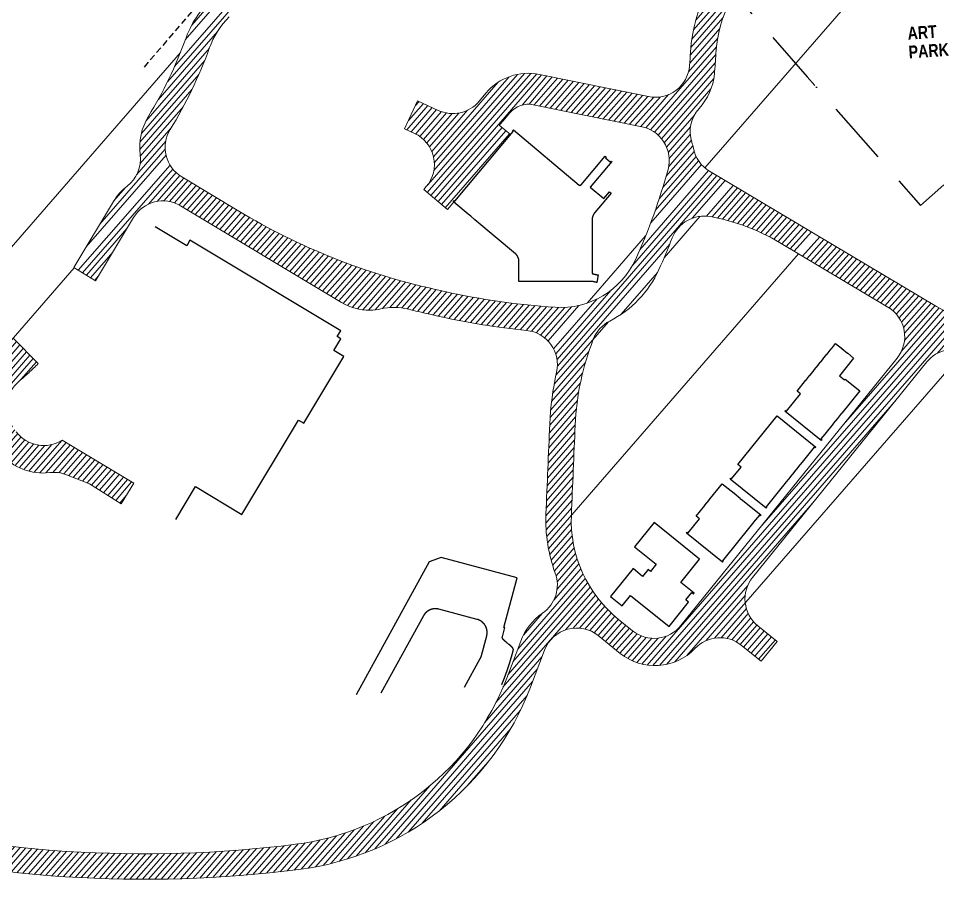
# Model space of a CAD drawing. Header units: millimetres. Extents: x 306 to 836129804, y -168137 to 818603917.
# Drawn here: x 834118379 to 834335049, y 817766452 to 817969540 of the extents above; entities that cross this region are included whole.
import ezdxf
from ezdxf.xclip import XClip

# ---------------------------------------------------------------- set-up
doc = ezdxf.new("R2010")
doc.units = ezdxf.units.MM
doc.header["$LTSCALE"] = 3
doc.header["$XCLIPFRAME"] = 0
for name, pattern in [('ACAD_ISO03W100', [30, 12, -18]), ('DASHED', [0.75, 0.5, -0.25]), ('DGN Style 3', [0.999460710292545, 0.7139005073518179, -0.2855602029407272]), ('HIDDEN', [0.375, 0.25, -0.125])]:
    doc.linetypes.add(name, pattern=pattern)
doc.layers.add('00_Xref', color=7, linetype='Continuous')
doc.layers.add('_LTC', color=251, linetype='Continuous')
for name, color, linetype, lineweight in [('0_PODP_Stations Boundaries', 253, 'DGN Style 3', 25), ('Eva-New', 1, 'ACAD_ISO03W100', 18), ('UAJ-00ANNO-t', 7, 'Continuous', 5)]:
    doc.layers.add(name, color=color, linetype=linetype, lineweight=lineweight)
doc.styles.add('_BOLD', font='arialbd.ttf', dxfattribs={"width": 0.8})

# ---------------------------------------------------------------- blocks, each defined once
blk = doc.blocks.new('x-baseplan')
at = {"layer": '0_PODP_Stations Boundaries', "color": 8, "linetype": 'HIDDEN', "ltscale": 2, "flags": 128}
blk.add_lwpolyline([(834184.133700001, 818000.1849000033), (834182.4242400005, 817998.1904400017), (834065.3596248917, 817861.608816634)], dxfattribs=at)
at = {"layer": '_LTC', "color": 1, "linetype": 'DASHED', "ltscale": 10, "elevation": 994, "flags": 128}
blk.add_lwpolyline([(834331.114034184, 818023.1725688118), (834322.078332035, 818033.4015409236), (834273.5842567246, 817990.7226859769), (834304.3378630866, 817955.7787376234), (834304.3377395535, 817955.778628926), (834306.4847723804, 817953.3395496055), (834306.4850190942, 817953.3390202043), (834331.0289384188, 817925.450861701), (834375.2144056774, 817964.3383127227), (834374.0489205315, 817981.0096565776), (834340.3578071311, 818019.2493387301, 0.00284993831541406), (834339.3995111187, 818020.3178619299, 0.04868363332984154), (834338.2466899032, 818021.4221382117, 0.0670753619760541), (834336.3182749331, 818022.5338623287, 0.09814551835444335), (834332.8543129952, 818023.2899639381, 0.03978554911578518), (834331.1140341843, 818023.1725688123)], format="xyb", dxfattribs=at)
at = {"layer": '_LTC', "color": 1, "ltscale": 0.5, "elevation": 994, "flags": 128}
blk.add_lwpolyline([(834224.3774379733, 817923.3976417686), (834221.5047713122, 817925.8080953072), (834221.5049412502, 817925.8082978333), (834220.853803476, 817926.3546673001), (834221.0626710213, 817926.603664011), (834221.215875332, 817926.4750229706), (834234.9876428611, 817942.8875763975), (834234.8344339713, 817943.0161339204), (834235.0433399443, 817943.2650983644), (834250.5634053499, 817930.2422171984, 0.4142138681012147), (834251.0212740185, 817930.2822837235), (834256.7099517493, 817937.061767023), (834256.9589161907, 817936.8528610521), (834256.7660553188, 817936.6230655853), (834257.9151242748, 817935.6588860044), (834258.1079582665, 817935.8886975026), (834258.2611674718, 817935.7601403579), (834253.1831599539, 817929.7083763882), (834256.3699038954, 817927.0343807174), (834257.7197578741, 817928.6430740455), (834258.0836289662, 817928.3377499415), (834254.2443540392, 817923.762280227, 0.1763271853086564), (834253.612674022, 817922.0289245956), (834253.6126740226, 817909.3702801162, 0.02066140124933939), (834255.0472488536, 817909.0363491236), (834254.7257416015, 817907.2643260186, -0.019734031264854), (834253.6126759483, 817907.5171676403), (834252.1199598752, 817907.4827094104), (834236.3626740222, 817907.4831358825), (834236.3626500125, 817912.2791813206, 0.2225230532940946), (834235.5272258999, 817914.0422039405), (834225.982992173, 817922.0507669508), (834224.9878916782, 817922.8857553946), (834224.3776079048, 817923.3978442849), (834224.3774379733, 817923.3976417686), (834224.3774379733, 817923.3976417686)], format="xyb", close=True, dxfattribs=at)
for points in [[(834142.1547257545, 817854.4398449122), (834153.3043294157, 817847.7404871574), (834160.1543357993, 817859.1408122403), (834171.0832188841, 817852.5740767869), (834184.42270502, 817874.7747098779), (834185.6227392411, 817874.0536565732), (834195.0737862026, 817889.7828401251), (834192.7165761252, 817891.1991948303), (834194.3903515784, 817893.9848249761), (834193.5331842776, 817894.499863051), (834194.357245197, 817895.8713307321), (834158.827660577, 817917.2196589313), (834158.0499530842, 817915.925336307), (834148.4196784679, 817921.7117890719), (834139.2313990139, 817906.4199240917), (834138.9099613171, 817906.6130633451), (834125.0039335139, 817883.469546581), (834125.3253712107, 817883.2764073276), (834120.3423778255, 817874.9833136725), (834145.4380934725, 817859.9042864405), (834142.1547257545, 817854.4398449122)], [(834299.0542916841, 817876.8855707798), (834299.2114057087, 817877.0800320419), (834299.4058669722, 817876.9229180162), (834302.7052615171, 817881.0066045425), (834301.9274164648, 817881.6350606456), (834303.9384759968, 817884.1241648147), (834303.8995837446, 817884.1555876194), (834303.9027260249, 817884.1594768448), (834303.9260613767, 817884.1406231618), (834303.9511996206, 817884.1717369638), (834303.927864269, 817884.1905906473), (834303.9310065496, 817884.1944798721), (834303.9698988023, 817884.1630570672), (834304.9440057625, 817885.3687168987), (834304.9051135108, 817885.4001397035), (834304.908255791, 817885.4040289286), (834304.9315911426, 817885.3851752456), (834304.9567293865, 817885.4162890478), (834304.9333940351, 817885.4351427307), (834304.9365363156, 817885.4390319561), (834304.9754285676, 817885.4076091513), (834305.9495355283, 817886.613268983), (834305.9106432769, 817886.6446917878), (834305.913785557, 817886.6485810129), (834305.9371209086, 817886.6297273297), (834305.9622591527, 817886.6608411319), (834305.9389238012, 817886.6796948151), (834305.9420660817, 817886.6835840403), (834305.9809583335, 817886.6521612357), (834306.955065294, 817887.857821067), (834306.9161730421, 817887.8892438714), (834306.9193153228, 817887.8931330969), (834306.9426506744, 817887.8742794137), (834306.9677889184, 817887.9053932158), (834306.9444535669, 817887.9242468989), (834306.9475958475, 817887.9281361242), (834306.9864880992, 817887.8967133197), (834307.9605950599, 817889.1023731513), (834307.9217028078, 817889.1337959558), (834307.9248450884, 817889.137685181), (834307.9481804401, 817889.118831498), (834307.9733186841, 817889.1499453003), (834307.9499833325, 817889.1687989831), (834307.9531256135, 817889.1726882086), (834307.9920178651, 817889.141265404), (834308.9661248258, 817890.3469252352), (834308.9272325739, 817890.3783480402), (834308.9303748545, 817890.382237265), (834308.9537102061, 817890.3633835819), (834308.9788484502, 817890.3944973841), (834308.9555130985, 817890.4133510671), (834308.9586553789, 817890.4172402924), (834308.9975476308, 817890.3858174878), (834309.9716545917, 817891.5914773196), (834309.93276234, 817891.6229001239), (834309.9359046204, 817891.6267893492), (834309.9592399722, 817891.6079356661), (834309.9843782162, 817891.6390494683), (834309.9610428646, 817891.6579031512), (834309.9641851449, 817891.6617923764), (834310.0030773968, 817891.6303695722), (834311.008607162, 817892.8749216557), (834312.4087282559, 817891.7437006681), (834312.4401510621, 817891.7825929224), (834312.4440402876, 817891.7794506417), (834312.4251866044, 817891.7561152901), (834312.4563004065, 817891.7309770461), (834312.4751540897, 817891.7543123973), (834312.4790433148, 817891.751170117), (834312.4476205086, 817891.712277863), (834313.8088493494, 817890.6124796806), (834313.8402721566, 817890.6513719356), (834313.844161382, 817890.6482296552), (834313.8253076994, 817890.6248943037), (834313.856421501, 817890.5997560596), (834313.8752751842, 817890.6230914107), (834313.8791644098, 817890.6199491303), (834313.847741602, 817890.5810568755), (834315.2478626962, 817889.4498358873), (834311.8856225441, 817885.288364861), (834313.1301746282, 817884.2828350952), (834313.2872886539, 817884.477296358), (834316.7098068851, 817881.7120894989), (834312.4639574294, 817876.4569683417), (834312.5028497024, 817876.4255455211), (834312.4997074216, 817876.4216562953), (834312.4763720698, 817876.4405099783), (834312.4512338266, 817876.4093961762), (834312.4745691776, 817876.3905424931), (834312.4714268972, 817876.3866532679), (834312.4325346242, 817876.4180760891), (834311.4654663678, 817875.2211281263), (834311.5043586474, 817875.1897052999), (834311.5012163667, 817875.1858160743), (834311.4778810147, 817875.2046697573), (834311.452742771, 817875.1735559552), (834311.4760781225, 817875.1547022721), (834311.4729358421, 817875.150813047), (834311.434043562, 817875.1822358742), (834310.466975305, 817873.9852879106), (834310.5058675898, 817873.9538650799), (834310.5027253091, 817873.9499758544), (834310.4793899581, 817873.9688295375), (834310.454251714, 817873.9377157353), (834310.477587065, 817873.9188620523), (834310.4744447849, 817873.9149728271), (834310.4355525, 817873.9463956582), (834309.4684842424, 817872.7494476949), (834309.5073765297, 817872.7180248625), (834309.504234249, 817872.7141356369), (834309.4808988972, 817872.73298932), (834309.4557606534, 817872.7018755178), (834309.4790960046, 817872.6830218346), (834309.4759537246, 817872.6791326096), (834309.4370614372, 817872.7105554424), (834308.4699931801, 817871.5136074796), (834308.508885472, 817871.4821846428), (834308.5057431915, 817871.478295418), (834308.4824078403, 817871.4971491006), (834308.4572695963, 817871.4660352988), (834308.4806049473, 817871.4471816154), (834308.4774626672, 817871.44329239), (834308.4385703749, 817871.4747152268), (834307.5343477159, 817870.3555517528), (834307.7288090223, 817870.1984376903), (834307.5716950097, 817870.0039764433), (834299.0542916863, 817876.8855707826), (834299.2114057093, 817877.0800320419)], [(834286.1395187305, 817860.9008549697), (834286.2966327566, 817861.0953162338), (834286.4910940428, 817860.9382021888), (834288.7535360133, 817863.7384443741), (834287.9756909605, 817864.3669004777), (834297.2139956874, 817875.8012227531), (834306.3147828027, 817868.4482863396), (834306.1576687773, 817868.2538250769), (834305.9632075136, 817868.4109391024), (834305.0362347594, 817867.2636176511), (834305.075127014, 817867.2321948447), (834305.0719847336, 817867.2283056193), (834305.0486493817, 817867.2471593024), (834305.023511138, 817867.2160455001), (834305.0468464894, 817867.1971918172), (834305.0437042093, 817867.1933025919), (834305.0048119541, 817867.2247253987), (834304.0935506024, 817866.0968500735), (834304.132442859, 817866.0654272662), (834304.1293005781, 817866.0615380408), (834304.1059652263, 817866.0803917238), (834304.0808269825, 817866.0492779214), (834304.104162334, 817866.0304242384), (834304.1010200535, 817866.0265350133), (834304.0621277974, 817866.0579578212), (834303.1508664461, 817864.930082496), (834303.1897587033, 817864.8986596874), (834303.1866164231, 817864.894770462), (834303.1632810712, 817864.9136241451), (834303.1381428272, 817864.8825103428), (834303.161478179, 817864.8636566598), (834303.1583358984, 817864.8597674347), (834303.1194436403, 817864.8911902435), (834302.2081822887, 817863.7633149184), (834302.2470745479, 817863.7318921082), (834302.2439322674, 817863.7280028834), (834302.2205969156, 817863.7468565658), (834302.1954586718, 817863.7157427642), (834302.218794023, 817863.6968890807), (834302.2156517432, 817863.6929998554), (834302.1767594838, 817863.724422666), (834301.2654981316, 817862.5965473409), (834301.3043903921, 817862.5651245296), (834301.3012481118, 817862.5612353042), (834301.2779127599, 817862.5800889872), (834301.252774516, 817862.5489751849), (834301.2761098676, 817862.5301215018), (834301.2729675872, 817862.5262322768), (834301.2340753264, 817862.5576550887), (834300.322813975, 817861.4297797632), (834300.3617062371, 817861.3983569507), (834300.3585639569, 817861.3944677255), (834300.3352286048, 817861.4133214083), (834300.3100903609, 817861.3822076062), (834300.3334257122, 817861.3633539232), (834300.3302834319, 817861.3594646979), (834300.2913911693, 817861.3908875111), (834299.3801298175, 817860.2630121855), (834299.4190220813, 817860.2315893719), (834299.4158798006, 817860.2277001466), (834299.392544449, 817860.2465538296), (834299.3674062049, 817860.2154400275), (834299.3907415564, 817860.1965863444), (834299.3875992761, 817860.1926971192), (834299.3487070128, 817860.2241199331), (834298.4531570632, 817859.1156907344), (834298.4920493289, 817859.0842679195), (834298.4889070479, 817859.0803786942), (834298.465571696, 817859.0992323771), (834298.440433452, 817859.0681185749), (834298.4637688037, 817859.049264892), (834298.4606265232, 817859.0453756667), (834298.421734258, 817859.0767984819), (834294.619574821, 817854.370835914), (834294.8140360792, 817854.2137218921), (834294.6569220568, 817854.0192606335), (834286.139518737, 817860.9008549779)], [(834280.1514124728, 817854.6827295765), (834280.1125202205, 817854.7141523818), (834280.1156625007, 817854.718041607), (834280.1389978523, 817854.6991879238), (834280.1641360965, 817854.7303017263), (834280.1408007449, 817854.7491554094), (834280.1439430255, 817854.7530446344), (834280.1828352772, 817854.7216218298), (834281.1883650433, 817855.9661739145), (834281.1494727912, 817855.9975967188), (834281.1526150717, 817856.0014859439), (834281.1759504233, 817855.9826322608), (834281.2010886674, 817856.013746063), (834281.1777533159, 817856.0325997461), (834281.1808955965, 817856.0364889713), (834281.2197878486, 817856.0050661666), (834282.2253176146, 817857.2496182505), (834282.1864253621, 817857.281041055), (834282.189567643, 817857.2849302803), (834282.2129029944, 817857.2660765973), (834282.2380412384, 817857.2971903994), (834282.2147058871, 817857.3160440825), (834282.2178481673, 817857.3199333077), (834282.2567404194, 817857.2885105036), (834283.2622701854, 817858.5330625874), (834283.2233779334, 817858.5644853917), (834283.2265202142, 817858.5683746171), (834283.249855566, 817858.549520934), (834283.2749938098, 817858.5806347361), (834283.2516584584, 817858.5994884196), (834283.2548007391, 817858.6033776443), (834283.2936929903, 817858.57195484), (834284.299222756, 817859.8165069235), (834285.6604515989, 817858.7167087422), (834285.6918744043, 817858.7556009947), (834285.6957636293, 817858.7524587141), (834285.6769099465, 817858.7291233625), (834285.7080237485, 817858.7039851184), (834285.7268774314, 817858.7273204699), (834285.7307666568, 817858.7241781894), (834285.6993438512, 817858.6852859368), (834287.0605726937, 817857.5854877557), (834287.0919954989, 817857.6243800081), (834287.095884724, 817857.6212377276), (834287.0770310409, 817857.5979023759), (834287.1081448431, 817857.5727641318), (834287.1269985264, 817857.5960994835), (834287.1308877514, 817857.5929572027), (834287.0994649463, 817857.5540649502), (834288.5773705457, 817856.3599983542), (834288.4831021294, 817856.2433215951), (834288.6775633927, 817856.0862075693), (834288.7718318081, 817856.202884327), (834293.4000098705, 817852.4635705106), (834293.2428958446, 817852.2691092475), (834293.0484345811, 817852.4262232736), (834292.1088927188, 817851.2633449312), (834292.1477849705, 817851.2319221273), (834292.1446426896, 817851.228032902), (834292.1213073379, 817851.2468865851), (834292.096169094, 817851.2157727828), (834292.1195044453, 817851.1969190997), (834292.1163621651, 817851.1930298745), (834292.0774699138, 817851.2244526783), (834291.1379280412, 817850.0615743229), (834291.1768202903, 817850.0301515211), (834291.1736780093, 817850.0262622958), (834291.1503426575, 817850.0451159786), (834291.1252044135, 817850.0140021767), (834291.1485397649, 817849.9951484933), (834291.1453974848, 817849.9912592681), (834291.1065052357, 817850.0226820702), (834290.166963363, 817848.8598037148), (834290.2058556102, 817848.8283809151), (834290.2027133292, 817848.8244916894), (834290.1793779774, 817848.8433453725), (834290.1542397334, 817848.8122315701), (834290.1775750851, 817848.7933778872), (834290.1744328046, 817848.789488662), (834290.1355405579, 817848.8209114622), (834289.195998685, 817847.6580331068), (834289.2348909302, 817847.6266103085), (834289.2317486492, 817847.6227210835), (834289.2084132974, 817847.641574766), (834289.1832750534, 817847.6104609643), (834289.2066104051, 817847.5916072809), (834289.2034681246, 817847.5877180556), (834289.1645758798, 817847.6191408541), (834288.2250340071, 817846.4562624987), (834288.2639262491, 817846.4248397028), (834288.2607839687, 817846.4209504771), (834288.2374486169, 817846.4398041602), (834288.2123103732, 817846.408690358), (834288.2356457246, 817846.389836675), (834288.2325034442, 817846.3859474496), (834288.1936112022, 817846.417370246), (834287.2540693292, 817845.2544918908), (834287.2929615692, 817845.2230690964), (834287.2898192885, 817845.2191798713), (834287.2664839369, 817845.238033554), (834287.241345693, 817845.2069197522), (834287.2646810445, 817845.1880660688), (834287.2615387641, 817845.1841768436), (834287.2226465242, 817845.215599638), (834286.2831046514, 817844.0527212827), (834286.3219968892, 817844.0212984905), (834286.3188546087, 817844.0174092646), (834286.2955192568, 817844.0362629476), (834286.2703810128, 817844.0051491454), (834286.2937163645, 817843.9862954624), (834286.290574084, 817843.9824062372), (834286.2516818466, 817844.0138290301), (834284.3443175657, 817841.6530692792), (834284.5387788092, 817841.4959552699), (834284.3816647829, 817841.3014940066), (834275.8642614577, 817848.1830883418), (834276.0213754837, 817848.3775496049), (834276.215836747, 817848.2204355792), (834278.8867751841, 817851.5262770548), (834278.1089301349, 817852.154733156), (834280.151412472, 817854.6827295772)]]:
    blk.add_lwpolyline(points, dxfattribs=at)
blk.add_lwpolyline([(834271.7578905532, 817826.1539995277), (834276.3648553564, 817831.8552954597), (834275.6920557678, 817832.3989550171), (834277.1281969114, 817834.1762348543), (834277.5170980538, 817833.8619810607), (834277.6427997008, 817834.017541678), (834274.5043653141, 817836.5535715099), (834278.9133500505, 817842.0098594975), (834268.2341146147, 817850.6392767999), (834263.6271498129, 817844.9379808679), (834268.7334264596, 817840.8118248038), (834267.3695637534, 817839.1239923127), (834266.8134346139, 817839.5733756473), (834265.515565266, 817837.9672124682), (834263.2716036326, 817839.7804585065), (834257.9607096923, 817833.2080232229), (834260.6830216598, 817831.0082434597), (834262.6848201444, 817833.4855459885)], close=True, dxfattribs=at)
for points in [[(834116.4242512037, 817774.805138469, 0.004341020194432622), (834121.3271595016, 817774.2988574848, 0.05501934202817482), (834183.6035132122, 817775.2775090163, 0.3071009759312756), (834235.0366772257, 817820.5299180154, 0.179096469490341), (834234.9981406581, 817820.9097348962, 0.0667802378861914), (834234.7871862847, 817821.2255434077, 0.03293984012972044), (834234.4016117138, 817821.6068001402, 0.009797214931276329), (834234.0082112432, 817821.9342726356, 0.0001544905205710337), (834233.6270838261, 817822.2297784215, -0.007217495575488132), (834233.296336642, 817822.4934934417, -0.01477372363219607), (834232.9834970398, 817822.7659828808, -0.02668301352468744), (834232.719652832, 817823.0355328401, -0.0637909372941927), (834232.5092656024, 817823.3389906263, -0.1815567798037732), (834232.4543823432, 817823.6930207105), (834233.0355181637, 817825.884034521), (834232.840269236, 817825.9358215734), (834235.9449271143, 817837.6410853154), (834218.0537613255, 817842.3864672729), (834215.229868489, 817841.3505459629), (834189.4779796208, 817794.4542957819), (834194.3559149132, 817782.3325511275, -0.05162907507653283), (834183.006549389, 817779.6975552993, -0.04146516612050787), (834136.6537658569, 817777.7458724452), (834137.0116323917, 817786.2872137155), (834128.6795064337, 817787.4009995447), (834128.7451744289, 817787.829019318, 0.03423902790678943), (834085.6372103943, 817794.5208831765)], [(834203.9400011873, 817799.91114716), (834215.9236022132, 817801.7602818535, 0.2329642289690694), (834219.3265860475, 817804.143058691), (834227.2533572875, 817818.5783433862, 0.06080092369356006), (834227.5414809843, 817819.2982095423), (834228.7654572173, 817823.9128774208, 0.4142135623520022), (834226.4927950305, 817827.8263166482), (834217.4790162112, 817830.2170956468, 0.3447307441328505), (834213.853700678, 817828.6642996169), (834200.6470723304, 817804.6139726572, 0.6221070757451582), (834203.9400011873, 817799.91114716)]]:
    blk.add_lwpolyline(points, format="xyb", dxfattribs=at)

msp = doc.modelspace()

# ---------------------------------------------------------------- hatches: boundary and pattern name
at = {"layer": 'Eva-New', "linetype": 'Continuous', "ltscale": 0.01}
h = msp.add_hatch(dxfattribs=at)
h.set_pattern_fill('ANSI31', color=8, scale=350, angle=4)
h.set_pattern_definition([(49, (0, 0), (-838.6710210225554, 729.0455959657013), [])])
edge = h.paths.add_edge_path(flags=16)
edge.add_arc((834246161.1747594, 817920842.4071811), 25474.45249405623, 297.0603261748383, 335.521658642506)
edge.add_arc((834138726.3840497, 817969754.2247251), 143519.3598400192, 335.5216583950567, 338.7572987647785)
edge.add_arc((834280043.8196856, 817914819.6030047), 8099.999999985684, 79.70318617243208, 158.7572987649068, ccw=False)
edge.add_arc((834272733.0468633, 817874578.2983438), 49000.00000079762, 59.21943938408748, 79.70318617331412, ccw=False)
edge.add_line((834297808.865778, 817916675.8434722), (834323345.5556602, 817901464.6616981))
edge.add_arc((834319200.3692684, 817894505.6797484), 8099.999999943455, -38.93681206741121, 59.21943938515642, ccw=False)
edge.add_line((834325500.8694355, 817889415.1299115), (834274552.7493528, 817826357.3759581))
edge.add_arc((834268252.5451119, 817831448.2920369), 8099.999999997026, 231.0598573069844, 321.05985730634393, ccw=False)
edge.add_line((834263161.6290332, 817825148.087796), (834259845.5201834, 817827827.6885235))
edge.add_arc((834278700.7649212, 817851161.7783047), 30000.00000065241, 177.6189359691103, 231.0598573047104, ccw=False)
edge.add_arc((857929303.9646153, 816867737.8359097), 23701040.41566164, 177.5676286781247, 177.6189359618932, ccw=False)
edge.add_arc((834312561.1692585, 817870939.9225225), 63000.00008221533, 158.631653379222, 177.5679921804112, ccw=False)
edge.add_arc((834261435.1460462, 817890943.4162045), 8100.000000322377, 117.06032617563099, 158.6316533800974, ccw=False)
edge = h.paths.add_edge_path()
edge.add_arc((834396103.6537191, 818010585.2416526), 55132.36883577483, 117.3814872310124, 177.6244581063767)
edge.add_arc((834323899.8806977, 818013334.5665153), 17125.07493410659, 260.0407084362634, 358.4469419283947, ccw=False)
edge.add_arc((834314420.9393567, 817959352.5676432), 37682.83080208961, 80.0407084361789, 176.6118667930469)
edge.add_arc((834138726.3758801, 817969754.2311484), 138319.368726479, 355.28154565795467, 356.6118667940855, ccw=False)
edge.add_arc((834268504.4238251, 817959042.4496398), 8099.99999995704, 258.5090564658643, 355.28154565768443, ccw=False)
edge.add_line((834266890.7982013, 817951104.8043752), (834241174.9089808, 817956332.5282658))
edge.add_arc((834238585.1394609, 817943593.0975946), 12999.99999982767, 78.50905646537262, 140.000001556405)
edge.add_line((834228626.5614736, 817951949.3362498), (834226980.0340561, 817949987.0811763))
edge.add_arc((834220775.073925, 817955193.6606454), 8099.999999718676, 244.9558038166531, 320.00000156177754, ccw=False)
edge.add_line((834217346.2043331, 817947855.2103106), (834212492.842209, 817950122.929658))
edge.add_line((834212492.842209, 817950122.929658), (834209402.6264037, 817943509.2645415))
edge.add_line((834209402.6264036, 817943509.2645414), (834211755.9992856, 817942409.6579015))
edge.add_arc((834208327.1296932, 817935071.2075667), 8099.999999961095, -39.999998437896124, 64.95580381366892, ccw=False)
edge.add_line((834214532.0898244, 817929864.6280974), (834213931.1595721, 817929148.4672706))
edge.add_line((834213931.1595721, 817929148.4672705), (834219523.284142, 817924456.1178807))
edge.add_line((834219523.284142, 817924456.1178808), (834234371.6778458, 817942151.7453997))
edge.add_line((834234371.6778458, 817942151.7453997), (834231729.0722882, 817944369.1551208))
edge.add_arc((834220775.0738885, 817955193.6606777), 15400.00004829206, 315.3406710555795, 320.0000015568368)
edge.add_line((834232572.1586186, 817945294.731778), (834234218.6860359, 817947256.9868512))
edge.add_arc((834238585.1394608, 817943593.0975953), 5699.999999119535, 78.50905646281808, 140.000001558963, ccw=False)
edge.add_line((834239720.6537888, 817949178.8479658), (834264911.1072247, 817944057.9387053))
edge.add_arc((834263680.4897653, 817936051.967142), 8100.000000212747, -15.094465799906288, 81.26132173783628, ccw=False)
edge.add_arc((834138726.3840435, 817969754.224727), 137519.3598466249, 335.52165839543335, 344.9055341997271, ccw=False)
edge.add_arc((834246161.1747462, 817920842.4072038), 19474.45251573851, 266.2851569931342, 335.52165867457467, ccw=False)
edge.add_arc((834255913.8492196, 818071051.6805044), 169999.9999982572, 257.4222438430332, 266.2851569927192, ccw=False)
edge.add_line((834218893.9103214, 817905131.4462851), (834216379.548247, 817905692.4479663))
edge.add_arc((834250133.0219519, 818056972.6615194), 154999.9999992888, 239.00005124188812, 257.4222438417662, ccw=False)
edge.add_line((834170302.239164, 817924111.6585153), (834156902.7711668, 817932162.8548404))
edge.add_arc((834161074.5733639, 817939105.913707), 8099.999999861416, 148.4553293234017, 239.00005124297292, ccw=False)
edge.add_arc((834065657.1459061, 817997680.1657493), 103861.7276796235, 328.455329324889, 340.2062629952622)
edge.add_arc((834182200.8490694, 817955736.2408469), 19999.99999775062, 134.8844560624225, 160.2062629967736, ccw=False)
edge.add_line((834168087.2615281, 817969906.8670372), (834172879.5617951, 817974679.8776609))
edge.add_arc((834178706.6725717, 817968797.3109293), 8280.085226129995, 77.89250639328998, 134.7286544895121, ccw=False)
edge.add_arc((834194461.5425204, 818037325.4441129), 62036.78911040328, 246.80179926418708, 256.9403618570038, ccw=False)
edge.add_line((834170024.4419757, 817980304.4714792), (834163853.1852652, 817974158.0548946))
edge.add_arc((834182200.8490707, 817955736.2408458), 25999.9999993535, 134.8844560630133, 160.2062629948547)
edge.add_arc((834065657.1459094, 817997680.1657478), 97861.72767606277, 328.45532932466415, 340.20626299547934, ccw=False)
edge.add_arc((834161074.5733643, 817939105.913707), 14100.00000008359, 148.4553293246485, 187.0687038063262)
edge.add_arc((834139043.3088226, 817936373.9944686), 8100.000000489457, -52.291350960998784, 7.068703804049619, ccw=False)
edge.add_arc((834152010.2140228, 817919602.0127873), 13099.99999899797, 127.7086490357815, 148.9996004432265)
edge.add_line((834140781.3694353, 817926349.0898736), (834131426.0480553, 817910779.4663907))
edge.add_line((834131426.0480554, 817910779.4663907), (834136569.0303096, 817907689.2020763))
edge.add_line((834136569.0303096, 817907689.2020763), (834145505.4180471, 817922561.6139065))
edge.add_arc((834152448.44409, 817918389.7570827), 8099.999999440124, 59.00005123944061, 148.9996004473341, ccw=False)
edge.add_line((834156620.2462873, 817925332.8159487), (834194505.7766341, 817902568.9388483))
edge.add_arc((834201201.261642, 817913712.1197457), 13000.00000003933, 239.0000512430822, 270.2331593268543)
edge.add_arc((834201209.5735356, 817911669.5948029), 10957.45814502427, 270.2331593215845, 283.5983857450499)
edge.add_arc((834206959.8821784, 817887897.7372937), 13500.00000016967, 75.6756657912594, 103.59838574955882, ccw=False)
edge.add_arc((834250133.0219513, 818056972.661521), 161000.0000006074, 255.6756657909077, 257.4222438422776)
edge.add_line((834215072.9621687, 817899836.4396998), (834217587.3242428, 817899275.4380186))
edge.add_arc((834255913.8492193, 818071051.6805059), 175999.9999995861, 257.4222438432646, 264.211924064333)
edge.add_arc((834237347.5029914, 817887890.2741243), 8100.000000287132, -12.700159381437913, 84.21192406010982, ccw=False)
edge.add_arc((834312561.1692572, 817870939.9225239), 69000.00008077452, 167.2998406162297, 177.567992181365)
edge.add_arc((857929283.1915195, 816867738.7086957), 23707019.62424068, 177.567628746889, 177.6189359836581)
edge.add_arc((834278700.7649218, 817851161.7783045), 36000.00000117742, 177.6189359687739, 200.2081404197619)
edge.add_arc((834237315.3865358, 817835928.2476586), 8099.999999857097, -55.265596569839715, 20.208140421590087, ccw=False)
edge.add_arc((834249964.3489057, 817817684.2417676), 14099.99999989952, 124.7344034298153, 159.2147263485419)
edge.add_line((834236782.0203865, 817822687.8619376), (834233480.4655391, 817813989.7235609))
edge.add_arc((834175956.5389807, 817835824.0966592), 61528.38349314366, 277.1987223550467, 339.2147263481819, ccw=False)
edge.add_arc((834148032.5136529, 818056905.1646162), 284365.9696394638, 255.4573881016014, 277.1987223552006, ccw=False)
edge.add_arc((834081728.0693146, 817801309.2417939), 20309.99999961604, 205.7336050505601, 255.4573881009045, ccw=False)
edge.add_arc((834081728.0683762, 817801309.2437319), 20309.9999957016, 146.4312469227816, 205.7336111252107, ccw=False)
edge.add_arc((834071554.4165823, 817808060.6072307), 8099.999999200983, 123.9617056671731, 146.4312469229067, ccw=False)
edge.add_arc((834058901.2504501, 817826846.7693429), 14550.00000248084, 303.961705672127, 336.0291402343753)
edge.add_line((834072196.3450047, 817820935.5122128), (834089614.1981219, 817860110.2634121))
edge.add_arc((834116113.0124441, 817848328.3773371), 28999.99999941613, 122.39111715700739, 156.0291423665756, ccw=False)
edge.add_arc((834104916.9683793, 817865976.5669688), 8099.999999937053, 33.039971286591424, 122.39111715687201, ccw=False)
edge.add_arc((834140303.8433043, 817888992.1863631), 34113.14550055179, 213.0399712862813, 220.3007455617589)
edge.add_arc((834124201.6935877, 817875336.210111), 13000.0000008468, 220.3007455674004, 276.9290083036068)
edge.add_arc((834126747.1860373, 817854390.315152), 8100.001123458368, 68.27425558200969, 96.92900818646348, ccw=False)
edge.add_line((834129745.5164917, 817861914.9435605), (834135113.5118744, 817859775.9642721))
edge.add_line((834135113.5118744, 817859775.9642723), (834142622.3979481, 817855047.5611883))
edge.add_line((834142622.3979481, 817855047.5611883), (834145562.1490244, 817859914.0919931))
edge.add_line((834145562.1490245, 817859914.0919931), (834128702.0771768, 817870085.6928767))
edge.add_arc((834124345.8683019, 817876914.5613217), 8100.000000094047, 217.1198732801034, 302.5342427918463, ccw=False)
edge.add_arc((834140303.8432904, 817888992.1863552), 28113.14548473795, 214.1091972686691, 217.1198732819908, ccw=False)
edge.add_arc((834123733.5526448, 817877769.3765415), 8099.999999932356, 129.8458856661256, 214.1091972678508, ccw=False)
edge.add_arc((834079459.470565, 817930822.3277411), 60999.99981933, 309.845885661101, 312.6845503572562)
edge.add_arc((834058374.8685501, 817953683.85797), 92099.99992423652, 312.6845503490685, 314.6106024343607)
edge.add_line((834123055.2985339, 817888118.2270101), (834117142.4996464, 817894113.1685447))
edge.add_arc((833996461.5914122, 818021368.1531793), 175378.769315473, 304.66259644950554, 313.4811452992019, ccw=False)
edge.add_arc((834116113.0124439, 817848328.3773375), 34999.99999908932, 124.6626621030953, 156.0291423670846)
edge.add_line((834084131.6848137, 817862547.8950138), (834066713.8319163, 817823373.1443087))
edge.add_arc((834058901.2504513, 817826846.769342), 8550.000001113716, 292.5985639328043, 336.02914236446725, ccw=False)
edge.add_line((834062186.7776173, 817818953.2396333), (834051761.6538773, 817814613.9860274))
edge.add_arc((834047150.3876804, 817825692.6242136), 11999.9999998492, 196.3763551332621, 292.5985639308307, ccw=False)
edge.add_arc((834022109.2539885, 817818333.8455582), 14099.99999772077, 16.37635513348703, 43.33252058601237)
edge.add_line((834032365.3595872, 817828009.7071674), (834034386, 817830320.8))
edge.add_line((834034386, 817830320.8), (834031648.5, 817832687))
edge.add_arc((834036230.6209766, 817853060.3660947), 20882.28624146727, 222.526048214471, 257.32466606550713, ccw=False)
edge.add_line((834020841, 817838945.5), (834021040.1000001, 817839146.3000001))
edge.add_line((834021040.1000001, 817839146.3000002), (834020346.3000001, 817839937.7000002))
edge.add_line((834020346.3, 817839937.7000002), (834020138.7, 817839748.2000002))
edge.add_arc((834036508.7129956, 817853043.9147209), 21089.17626200143, 201.4883371976351, 219.0834829422791, ccw=False)
edge.add_line((834016885.4, 817845318.6999999), (834006521.8534126, 817854122.7681547))
edge.add_line((834006521.8534127, 817854122.7681547), (834002637.230108, 817849550.0554174))
edge.add_line((834002637.230108, 817849550.0554173), (834006981.2543916, 817845859.7081469))
edge.add_arc((833998888.2891731, 817836333.2232773), 12499.99999996486, -39.05652049009899, 49.65134342305748, ccw=False)
edge.add_line((834008594.8489056, 817828457.1393417), (834004915.5653411, 817823922.7557592))
edge.add_line((834004915.5653411, 817823922.7557594), (834011727.8800411, 817818395.1163226))
edge.add_line((834011727.8800411, 817818395.1163225), (834015819.4032799, 817823437.5479472))
edge.add_arc((834022109.2539866, 817818333.8455572), 8099.999999883325, -87.78404388653757, 140.9434795118549, ccw=False)
edge.add_arc((834018633.172584, 817908166.6171299), 97999.99994622757, 270.05692180446874, 272.21595611323175, ccw=False)
edge.add_arc((834018656.0224583, 817885166.6285439), 75000.00000980035, 258.0909810673327, 270.05692180351537, ccw=False)
edge.add_arc((834018656.0224634, 817885166.6285534), 75000.00002020455, 250.577467704551, 258.0909810650086, ccw=False)
edge.add_arc((834002694.4845113, 817839898.2145294), 26999.99999884721, 216.395114420816, 250.5774677049209, ccw=False)
edge.add_arc((834249026.5316958, 818021471.8613815), 333020.3697452354, 211.2237900140186, 216.3943414268751, ccw=False)
edge.add_arc((833974292.4659724, 817854931.0447389), 11749.99999895416, 184.2039597017222, 211.2237900171938, ccw=False)
edge.add_line((833962574.0803665, 817854069.686065), (833961720.6500287, 817865680.2103342))
edge.add_line((833961720.6500288, 817865680.2103342), (833961618.0110649, 817879844.8784274))
edge.add_line((833961618.0110648, 817879844.8784274), (833961668.2652874, 817994331.6484609))
edge.add_arc((833969768.2645075, 817994328.0929476), 8100.000000460776, 91.64423581736088, 179.9748498878971, ccw=False)
edge.add_arc((833962614.4348527, 818243545.2173792), 241219.7793766693, 271.644235816825, 284.5078058771994)
edge.add_arc((834110389.6029183, 817672462.0159062), 348673.0272428574, 93.74882869622849, 104.507805877316, ccw=False)
edge.add_arc((834088573.1495061, 818005421.0696502), 14999.99999976891, 89.99999998532581, 93.74882868128878, ccw=False)
edge.add_line((834088573.1495099, 818020421.0696499), (834116041.6026194, 818020421.0696503))
edge.add_arc((834116041.6026205, 818048844.8569363), 28423.78728603944, 269.999999997888, 307.6527747440617)
edge.add_arc((834194461.5425193, 818037325.4441291), 62036.78912159548, 183.3951844313258, 190.1987866964271, ccw=False)
edge.add_arc((834116041.6026193, 818048844.8569399), 22423.78728963028, 270.00000000029746, 317.3469995644911, ccw=False)
edge.add_line((834116041.6026194, 818026421.0696502), (834088573.1490626, 818026421.0696502))
edge.add_arc((834088573.1490633, 818005421.0696439), 21000.00000640284, 90.00000000190575, 93.74882880097897)
edge.add_arc((834110389.6030675, 817672462.0159523), 354673.0272358109, 93.7488287990428, 104.5078058921638)
edge.add_arc((833962614.4348499, 818243545.2173941), 235219.7793916388, 271.64423581737117, 284.5078058925929, ccw=False)
edge.add_arc((833969768.2645074, 817994328.092948), 14100.00000019947, 91.64423581767461, 179.9748498915226)
edge.add_line((833955668.2658657, 817994334.2821738), (833955618.0015231, 817879824.457176))
edge.add_line((833955618.0015231, 817879824.457176), (833955722.2455201, 817865438.2867913))
edge.add_line((833955722.2455201, 817865438.2867914), (833956590.2238864, 817853629.8433379))
edge.add_arc((833974292.4659722, 817854931.0447385), 17749.99999859383, 184.2039597003514, 211.2238803707189)
edge.add_arc((834249039.2586302, 818021480.168798), 339035.5595882726, 211.2238803689501, 216.3941112063994)
edge.add_arc((834002694.5711945, 817839898.3777735), 33000.18277802427, 216.3942481429554, 250.5774200170999)
edge.add_arc((834018656.0224569, 817885166.628531), 80999.99999694142, 250.5774677036236, 270.0569218045691)
edge.add_arc((834018633.1725848, 817908166.6171815), 103999.9999978561, 270.0569218040447, 284.0470256711337)
edge.add_arc((834046157.4149852, 817798157.6353674), 9399.999999924456, 5.063257934134128, 104.04702567256001, ccw=False)
edge.add_arc((834081728.0687429, 817801309.2408726), 26309.99896414452, 185.0632579355491, 255.4573888034726)
edge.add_arc((834148032.5136551, 818056905.1646265), 290365.969649737, 255.4573881017989, 277.1987223543259)
edge.add_arc((834175956.5389802, 817835824.0966591), 67528.38349350526, 277.1987223545567, 339.2147263485334)
edge.add_line((834239089.9670366, 817811860.5234888), (834242391.5218842, 817820558.6618657))
edge.add_arc((834249964.3489062, 817817684.241767), 8100.000000465041, 51.0598573100898, 159.2147263430119, ccw=False)
edge.add_line((834255055.264985, 817823984.4460087), (834260246.1633809, 817819789.910864))
edge.add_arc((834268416.7694331, 817829901.3497692), 12999.99999991001, 231.0598573068793, 316.5800092186044)
edge.add_arc((834283742.4357917, 817815398.4552081), 8099.999999770846, 51.05985730003607, 136.5800092203406, ccw=False)
edge.add_line((834288833.3518713, 817821698.6594483), (834293472.2873143, 817817950.1411246))
edge.add_line((834293472.2873143, 817817950.1411246), (834297243.0649778, 817822617.1782936))
edge.add_line((834297243.0649776, 817822617.1782936), (834292654.5405594, 817826324.9616995))
edge.add_arc((834297745.4566382, 817832625.1659405), 8099.99999985069, 141.0598573064669, 231.0598573076249, ccw=False)
edge.add_line((834291445.2523973, 817837716.0820192), (834332501.9480572, 817888525.3202987))
edge.add_arc((834338802.1522981, 817883434.4042205), 8099.999999540637, 63.88710950462041, 141.0598573090289, ccw=False)
edge.add_arc((834407750.2710226, 818024094.9154712), 148550.0000035486, 243.887109506536, 253.266827717885)
edge.add_arc((834412250.2017423, 818034320.9558402), 159644.4631457126, 252.7768729442814, 265.2557810701878)
edge.add_arc((834401064.2425944, 817910629.2707982), 35463.26731417367, 266.73810822923, 303.4623352258175)
edge.add_arc((834425084.5355332, 817874286.6816468), 8100.00000006635, 110.3940288012592, 123.4623352270176, ccw=False)
edge.add_line((834422261.8931797, 817881878.9599706), (834444014.7099663, 817889966.1795577))
edge.add_arc((834439101.2214249, 817903182.3677508), 14100.00000009748, 290.3940288005084, 363.9986999941424)
edge.add_line((834453166.8968467, 817904165.6148894), (834452857.244668, 817908595.2916828))
edge.add_arc((834460961.9259195, 817909158.2650464), 8124.210558425681, 150.5524599331, 183.9735391454267, ccw=False)
edge.add_line((834453887.3130491, 817913152.3419023), (834445875.82295, 817911532.7165551))
edge.add_arc((834438857.8360996, 817907624.0128019), 8033.063205529001, 3.946503806019109, 29.115844572543608, ccw=False)
edge.add_line((834446871.8508717, 817908176.8886434), (834447181.5030501, 817903747.2118515))
edge.add_arc((834439101.2214249, 817903182.3677506), 8100.000000002842, -69.60597119999761, 3.998699994001015, ccw=False)
edge.add_line((834441923.8637784, 817895590.0894271), (834420171.0469923, 817887502.8698401))
edge.add_arc((834425084.5355335, 817874286.6816473), 14099.99999977013, 110.3940288010029, 123.4623352260744)
edge.add_arc((834401064.2425946, 817910629.270798), 29463.26731390759, 266.88350491866197, 303.4623352269623, ccw=False)
edge.add_arc((834412250.2017411, 818034320.9558389), 153644.4631441842, 254.923754262619, 265.2257722555377, ccw=False)
edge.add_line((834372286.6298994, 817885964.8505365), (834379389.9189062, 817889500.6191177))
edge.add_arc((834362988.0592153, 817923591.4239951), 37831.25663396587, 295.6932629162947, 332.8313514006632)
edge.add_line((834396645.2554983, 817906317.2491413), (834392171.2926893, 817910872.8386595))
edge.add_arc((834362971.4565518, 817923613.5155877), 31858.36278034143, 295.70440317128276, 336.42705712401204, ccw=False)
edge.add_line((834376789.3310666, 817894907.738766), (834366567.1243225, 817889991.3048264))
edge.add_arc((834363056.3306767, 817897290.9165941), 8100.000245963212, 250.584243148134, 295.6855170698751, ccw=False)
edge.add_arc((834407750.2710234, 818024094.9154712), 142550.000003938, 239.2194393844903, 250.584242158774, ccw=False)
edge.add_line((834334800.1080382, 817901625.4244884), (834281294.1293124, 817933496.7896554))
edge.add_arc((834285439.3157045, 817940455.7716049), 8099.999999862574, 191.4416321198747, 239.2194393828986, ccw=False)
edge.add_arc((834263680.489765, 817936051.9671406), 14100.00000070966, 11.44163212627772, 17.7590081111678)
edge.add_arc((834284822.6121854, 817942823.2786517), 8099.999999724666, 137.7436965371352, 197.7590081044841, ccw=False)
edge.add_arc((834268391.4120158, 817957751.6295648), 14100.00000023394, 317.7436965380041, 354.7114198080395)
edge.add_arc((834138726.375379, 817969754.2254418), 144319.3688891008, 354.7114198091641, 356.6118686614466)
edge.add_arc((834314420.939348, 817959352.5676538), 31682.83079308976, 80.04070842519587, 176.6118686603307, ccw=False)
edge.add_arc((834323899.8806977, 818013334.5665156), 23125.07493442823, 260.0407084255424, 358.4469419280398)
edge.add_arc((834393339.1385782, 818011451.8864878), 46339.70044907692, 132.940215067453, 178.4469419278503, ccw=False)
edge.add_arc((834367431.9206598, 818039577.8477938), 8103.108026780513, 17.615868042242198, 134.316472124367, ccw=False)
edge.add_line((834375155.0487506, 818042030.1226938), (834374293.6732273, 818054157.1443663))
edge.add_line((834374293.6732273, 818054157.1443661), (834370747.5660934, 818059540.8022536))

# ---------------------------------------------------------------- linework, layer by layer
for points in [[(834360363.7244316, 817889651.5530347, -0.04962899271691827), (834334800.1080382, 817901625.4244884), (834281294.1293125, 817933496.7896554, -0.2115434691821816), (834277500.2846187, 817938848.9780848, 0.02757173625449243), (834277108.5945457, 817940352.6649929, -0.2680207997174732), (834278827.4445561, 817948270.1093901, 0.1627157758993849), (834282431.3895723, 817956452.0026095, 0.008292462503562383), (834282793.4872391, 817961225.0099548, -0.448218181929406), (834319900.435251, 817990557.9660922, 0.4578686464131078), (834347016.4607631, 818012707.8155259, -0.201211876706244)], [(834320938.1258454, 817996467.5513766, 0.4482181720874481), (834276803.9747615, 817961579.608709, -0.005804686177403979), (834276576.9724685, 817958376.1476059, -0.4492735439077867), (834266890.7982013, 817951104.8043752), (834241174.9089808, 817956332.5282658, 0.2749340137719862), (834228626.5614736, 817951949.3362498), (834226980.034056, 817949987.0811763, -0.3396693438308638), (834217346.2043331, 817947855.2103106), (834212492.842209, 817950122.929658), (834209402.6264036, 817943509.2645414), (834211755.9992856, 817942409.6579016, -0.4929057003396053), (834214532.0898244, 817929864.6280974), (834213931.1595721, 817929148.4672705), (834219523.284142, 817924456.1178808), (834234371.6778458, 817942151.7453997), (834231729.0722882, 817944369.1551208, 0.02033296593418553), (834232572.1586186, 817945294.731778), (834234218.686036, 817947256.9868512, -0.2749340137869836), (834239720.6537888, 817949178.8479658), (834264911.1072247, 817944057.9387053, -0.447090122574369), (834271501.0218524, 817933942.6359974, -0.04096777883852756), (834263885.2238626, 817912773.182724, -0.3116400440074453), (834244899.4088925, 817901408.8731011, -0.03869104341221816), (834218893.9103214, 817905131.4462851), (834216379.5482471, 817905692.4479665, -0.08055555071096852), (834170302.239164, 817924111.6585153), (834156902.7711668, 817932162.8548404, -0.4170009035401343), (834154171.4897977, 817943343.5353603, 0.05131809917966846), (834163382.4932566, 817962508.9422587, -0.1109390203685475), (834168087.2615281, 817969906.8670372)], [(834163853.1852652, 817974158.0548946, 0.1109390203574623), (834157736.9865122, 817964540.7526826, -0.05131809918127391), (834149058.0945635, 817946482.5143627, 0.1700951468141688), (834147081.7431828, 817937370.7758121, -0.2649586570595495), (834143997.6452441, 817929965.831656, 0.0931674755419501), (834140781.3694353, 817926349.0898736), (834131426.0480554, 817910779.4663907), (834136569.0303096, 817907689.2020763), (834145505.4180471, 817922561.6139065, -0.4142112579499697), (834156620.2462873, 817925332.8159487), (834194505.7766341, 817902568.9388484, 0.1371301355385023), (834201254.1636691, 817900712.2273855, 0.05838300053238275), (834203785.833337, 817901019.3002325, -0.1224422936564869), (834210299.9245104, 817900978.0322914, 0.00762103194823824), (834215072.9621687, 817899836.4396998), (834217587.3242428, 817899275.4380184, 0.02963423899806228), (834238164.3818864, 817895948.9780445, -0.4500057830153061), (834245249.3278441, 817886109.4978881, 0.04483326566377957), (834243623.3188078, 817873867.8546557, 0.0002238700566701517), (834242731.8467723, 817852657.414373, 0.09888442201445774), (834244916.7825654, 817838726.2430835, -0.3417611349268234), (834241930.5484816, 817829271.6509147, 0.1515942909560853), (834236782.0203865, 817822687.8619376), (834233480.465539, 817813989.7235609, -0.2773997467040024), (834183666.7290286, 817774780.710902, -0.0951500649620676), (834076628.2290558, 817781649.9506235, -0.2204305410192771)], [(834117026.9929823, 817873227.1240726, -0.385182825093948), (834118543.6819384, 817883988.3187385, 0.01238664475873917), (834120815.1205761, 817885981.3845073, 0.008404185468402367), (834123055.2985339, 817888118.2270101), (834117142.4996464, 817894113.1685447, -0.03849717930313025)], [(834075121.6292753, 817775842.1836603, 0.0951500649573499), (834184418.595689, 817768828.0059261, 0.2773997467078439), (834239089.9670366, 817811860.5234888), (834242391.5218842, 817820558.6618657, -0.5103769204501658), (834255055.264985, 817823984.4460087), (834260246.1633807, 817819789.910864, 0.3914938579743724), (834277859.1231138, 817820965.917101, -0.3914938580191886), (834288833.3518713, 817821698.6594483), (834293472.2873143, 817817950.1411246), (834297243.0649776, 817822617.1782936), (834292654.5405595, 817826324.9616995, -0.4142135623816608), (834291445.2523973, 817837716.0820192), (834332501.9480572, 817888525.3202988, -0.3500615322415186), (834342367.2960048, 817890707.625676, 0.04094960748360404)], [(834114287.1147153, 817866927.8139616, 0.2522417272165344), (834125770.006398, 817862431.1570328, -0.1256855543067949), (834129745.5164917, 817861914.9435605), (834135113.5118744, 817859775.9642723), (834142622.3979481, 817855047.5611883), (834145562.1490245, 817859914.0919931), (834128702.0771768, 817870085.6928767, -0.3909616487650074), (834117887.1335909, 817872026.3360878, -0.01313730799186889)]]:
    msp.add_lwpolyline(points, format="xyb", dxfattribs=at)
msp.add_lwpolyline([(834257750.226167, 817898156.6932328, 0.1694126213267017), (834269345.9316474, 817910287.0872942, 0.01411908255926206), (834272494.182028, 817917754.3894093, -0.3593032563115144), (834281491.67445, 817922789.1523383, -0.0896159592723072), (834297808.865778, 817916675.8434722), (834323345.5556602, 817901464.6616981, -0.4565498826675175), (834325500.8694355, 817889415.1299115), (834274552.7493529, 817826357.375958, -0.4142135623665467), (834263161.6290332, 817825148.087796), (834259845.5201834, 817827827.6885234, -0.2375002192090626), (834248726.6664637, 817852408.141695, -0.0002238702617435501), (834249617.9144919, 817873613.2518618, -0.08281390640854143), (834253891.9623044, 817893894.7513334, -0.1834050246171138)], format="xyb", close=True, dxfattribs=at)

# ---------------------------------------------------------------- block references
at = {"layer": '00_Xref'}
ref = msp.add_blockref('x-baseplan', (0, 0), dxfattribs=dict(at, xscale=1000, yscale=1000, zscale=1000))
XClip(ref).set_block_clipping_path([(834130.0932744878, 818214.2808966772), (834660.7980561039, 818251.3812309058), (834689.2509440434, 817844.3745563453), (834158.5461624272, 817807.2742220557)])

# ---------------------------------------------------------------- texts
at = {"layer": 'UAJ-00ANNO-t', "style": '_BOLD', "width": 0.8}
for s, p in [('ART', (834328063.5896555, 817964500.6407119)), ('PARK', (834328313.6343853, 817960074.1771508))]:
    msp.add_text(s, height=3000, rotation=4, dxfattribs=at).set_placement(p)

doc.saveas('drawing.dxf')
